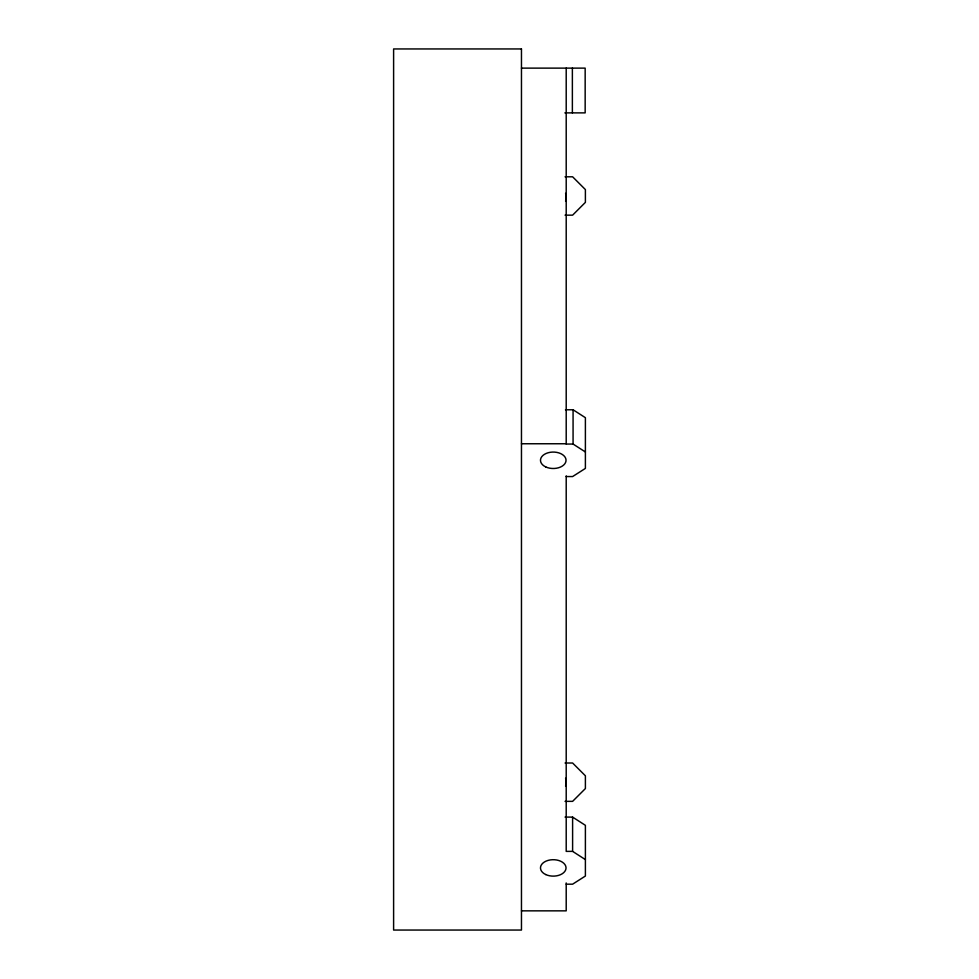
<?xml version="1.0" encoding="UTF-8"?>
<svg xmlns="http://www.w3.org/2000/svg" width="979" height="979" viewBox="0 0 979 979"><rect width="100%" height="100%" fill="white"/><g stroke="black" fill="none" stroke-linecap="round" stroke-linejoin="round"><path stroke-width="1.47" d="M521.464 68.126L585.161 68.126L585.161 112.879L564.859 112.879M565.054 176.795L572.605 176.795L585.393 189.583L585.393 202.372L572.605 215.16L565.054 215.16M565.458 409.773L573.07 409.773L585.393 417.69L585.393 468.403L572.605 476.553L566.205 476.553M521.464 443.756L566.205 443.756M585.393 451.968L573.07 444.05L566.205 444.05L566.205 68.126M565.054 763.008L572.605 763.008L585.393 775.796L585.393 788.572L572.605 801.36L565.054 801.36M565.054 817.098L572.605 817.098L585.393 825.321L585.393 876.034L572.605 884.184L566.205 884.184M585.393 859.599L572.605 851.375L566.205 851.375L566.205 475.904M521.464 910.849L566.205 910.849L566.205 882.936M573.07 409.773L573.07 444.05M572.605 817.098L572.605 851.375M572.372 68.126L572.372 112.879M565.581 193.304A12.788 12.788 0 0 1 565.581 201.209M565.581 778.232A12.788 12.788 0 0 1 565.581 786.137M521.464 48.95L393.607 48.95L393.607 930.05L521.464 930.05L521.464 48.95M545.744 874.565A12.788 8.224 0 0 0 565.972 868.765A12.788 8.224 0 0 0 548.056 860.406A12.788 8.224 0 0 0 545.744 874.565M545.744 466.934A12.788 8.224 0 0 0 565.972 461.146A12.788 8.224 0 0 0 548.056 452.775A12.788 8.224 0 0 0 545.744 466.934"/></g></svg>
